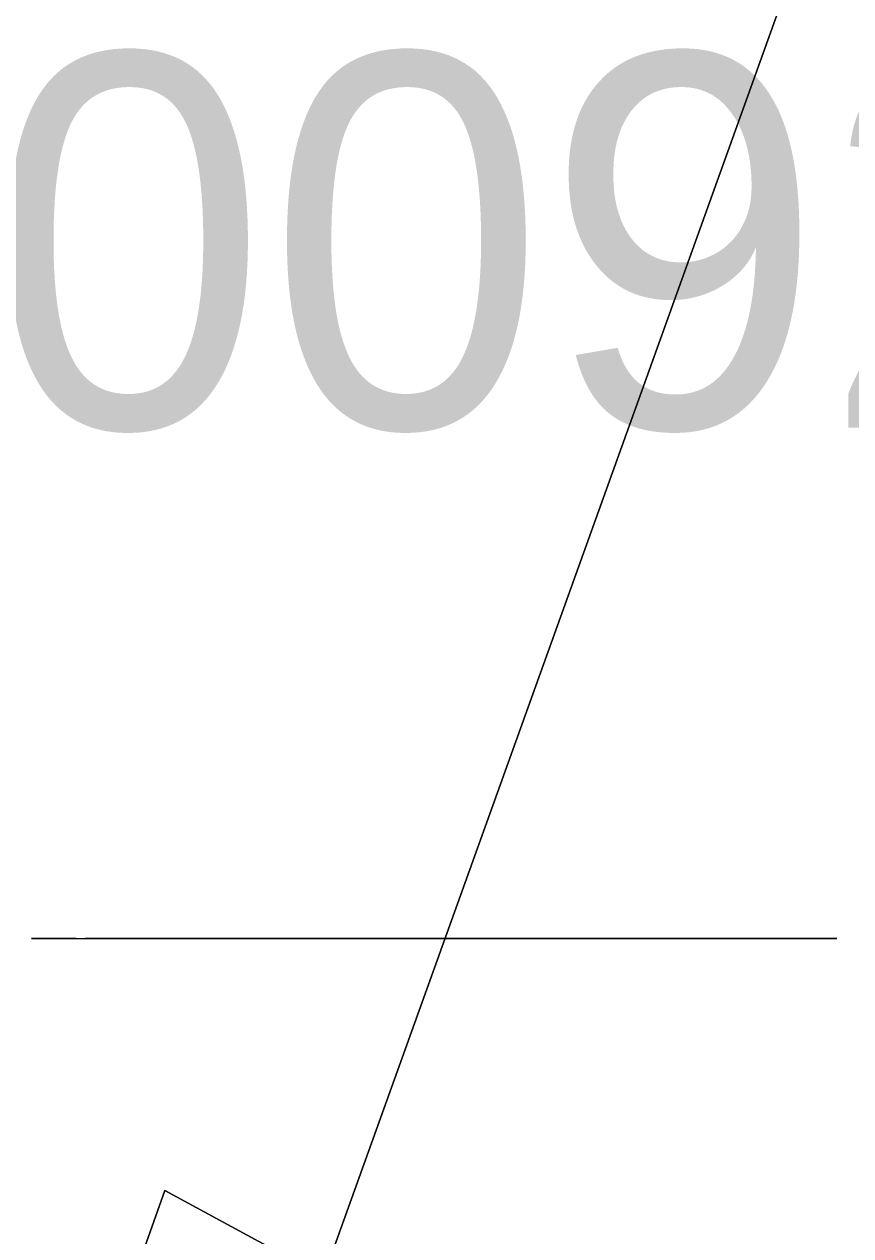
# Model space of a CAD drawing. Header units: metres. Extents: x 0 to 105485, y 0 to 425721.
# Drawn here: x 104684.298 to 104686.289, y 425182.044 to 425184.961 of the extents above; entities that cross this region are included whole.
import ezdxf
from ezdxf.enums import TextEntityAlignment as Align

# ---------------------------------------------------------------- set-up
doc = ezdxf.new("R2010")
doc.units = ezdxf.units.M
doc.header["$MEASUREMENT"] = 0
for name, color, linetype, lineweight in [('B-XX-GK-KADEMUUR-G', 150, 'Continuous', 18), ('B-XX-MO-ONDERZOEK_SONDERING-G', 90, 'Continuous', 18), ('B-XX-MO-ONDERZOEK_SONDERING-T', 90, 'Continuous', 18), ('B-XX-OG-WATER_HAVEN-G', 170, 'Continuous', 18)]:
    doc.layers.add(name, color=color, linetype=linetype, lineweight=lineweight)

msp = doc.modelspace()

# ---------------------------------------------------------------- linework, layer by layer
at = {"layer": 'B-XX-GK-KADEMUUR-G', "ltscale": 0.5}
msp.add_lwpolyline([(104656.653, 425237.635), (104645.067, 425225.027), (104633.832, 425212.744), (104630.988, 425209.689), (104630, 425208.5949), (104630, 425207.8948), (104655.534, 425235.724), (104669.156, 425226.719), (104683.563, 425217.04), (104694.868, 425209.36), (104693.117, 425204.476), (104685.019, 425181.946), (104684.636, 425182.153), (104673.2142, 425150), (104682.3119, 425150), (104686.323, 425173.241), (104687.603, 425180.661), (104686.578, 425181.02), (104695.148, 425204.934), (104695.964, 425207.146), (104696.101, 425207.506), (104697.258, 425210.559), (104683.724, 425219.219), (104669.77, 425228.608)], close=True, dxfattribs=at)
at = {"layer": 'B-XX-MO-ONDERZOEK_SONDERING-G', "color": 0, "true_color": 0xd62828}
msp.add_polyline3d([(104684.319, 425182.76, -5.29), (104684.319, 425182.76, -5.31), (104684.318, 425182.76, -5.33), (104684.318, 425182.76, -5.35), (104684.316, 425182.76, -5.37), (104684.317, 425182.76, -5.39), (104684.316, 425182.76, -5.41), (104684.315, 425182.76, -5.43), (104684.316, 425182.76, -5.45), (104684.315, 425182.76, -5.47), (104684.316, 425182.76, -5.49), (104684.319, 425182.76, -5.51), (104684.319, 425182.76, -5.53), (104684.319, 425182.76, -5.55), (104684.321, 425182.76, -5.57), (104684.323, 425182.76, -5.59), (104684.324, 425182.76, -5.61), (104684.328, 425182.76, -5.63), (104684.33, 425182.76, -5.65), (104684.328, 425182.76, -5.67), (104684.326, 425182.76, -5.69), (104684.3243, 425182.76, -5.71), (104684.3226, 425182.76, -5.73), (104684.321, 425182.76, -5.75), (104684.322, 425182.76, -5.77), (104684.325, 425182.76, -5.79), (104684.33, 425182.76, -5.81), (104684.334, 425182.76, -5.83), (104684.335, 425182.76, -5.85), (104684.337, 425182.76, -5.87), (104684.336, 425182.76, -5.89), (104684.338, 425182.76, -5.91), (104684.336, 425182.76, -5.93), (104684.334, 425182.76, -5.95), (104684.334, 425182.76, -5.97), (104684.335, 425182.76, -5.99), (104684.336, 425182.76, -6.01), (104684.341, 425182.76, -6.03), (104684.343, 425182.76, -6.05), (104684.347, 425182.76, -6.07), (104684.344, 425182.76, -6.09), (104684.336, 425182.76, -6.11), (104684.335, 425182.76, -6.129), (104684.336, 425182.76, -6.149), (104684.338, 425182.76, -6.169), (104684.338, 425182.76, -6.189), (104684.34, 425182.76, -6.209), (104684.34, 425182.76, -6.229), (104684.3386, 425182.76, -6.249), (104684.3373, 425182.76, -6.269), (104684.336, 425182.76, -6.289), (104684.338, 425182.76, -6.309), (104684.338, 425182.76, -6.329), (104684.336, 425182.76, -6.349), (104684.338, 425182.76, -6.369), (104684.339, 425182.76, -6.389), (104684.337, 425182.76, -6.409), (104684.338, 425182.76, -6.429), (104684.336, 425182.76, -6.449), (104684.336, 425182.76, -6.469), (104684.336, 425182.76, -6.489), (104684.334, 425182.76, -6.509), (104684.335, 425182.76, -6.529), (104684.334, 425182.76, -6.549), (104684.335, 425182.76, -6.569), (104684.335, 425182.76, -6.589), (104684.335, 425182.76, -6.609), (104684.334, 425182.76, -6.629), (104684.333, 425182.76, -6.649), (104684.333, 425182.76, -6.669), (104684.332, 425182.76, -6.689), (104684.33, 425182.76, -6.709), (104684.332, 425182.76, -6.729), (104684.331, 425182.76, -6.749), (104684.33, 425182.76, -6.769), (104684.331, 425182.76, -6.789), (104684.333, 425182.76, -6.809), (104684.333, 425182.76, -6.829), (104684.333, 425182.76, -6.849), (104684.333, 425182.76, -6.869), (104684.333, 425182.76, -6.889), (104684.333, 425182.76, -6.909), (104684.333, 425182.76, -6.929), (104684.335, 425182.76, -6.949), (104684.338, 425182.76, -6.969), (104684.338, 425182.76, -6.989), (104684.336, 425182.76, -7.009), (104684.334, 425182.76, -7.029), (104684.335, 425182.76, -7.049), (104684.336, 425182.76, -7.069), (104684.336, 425182.76, -7.089), (104684.335, 425182.76, -7.109), (104684.335, 425182.76, -7.129), (104684.335, 425182.76, -7.149), (104684.337, 425182.76, -7.169), (104684.336, 425182.76, -7.189), (104684.336, 425182.76, -7.209), (104684.335, 425182.76, -7.229), (104684.334, 425182.76, -7.249), (104684.333, 425182.76, -7.269), (104684.332, 425182.76, -7.289), (104684.33, 425182.76, -7.309), (104684.329, 425182.76, -7.329), (104684.33, 425182.76, -7.349), (104684.3293, 425182.76, -7.369), (104684.3286, 425182.76, -7.389), (104684.328, 425182.76, -7.409), (104684.326, 425182.76, -7.429), (104684.325, 425182.76, -7.449), (104684.328, 425182.76, -7.469), (104684.326, 425182.76, -7.489), (104684.33, 425182.76, -7.509), (104684.331, 425182.76, -7.529), (104684.33, 425182.76, -7.549), (104684.331, 425182.76, -7.569), (104684.331, 425182.76, -7.589), (104684.3303, 425182.76, -7.609), (104684.3296, 425182.76, -7.629), (104684.329, 425182.76, -7.649), (104684.329, 425182.76, -7.669), (104684.329, 425182.76, -7.689), (104684.331, 425182.76, -7.709), (104684.33, 425182.76, -7.729), (104684.33, 425182.76, -7.749), (104684.329, 425182.76, -7.769), (104684.33, 425182.76, -7.789), (104684.33, 425182.76, -7.809), (104684.332, 425182.76, -7.829), (104684.332, 425182.76, -7.849), (104684.331, 425182.76, -7.869), (104684.33, 425182.76, -7.889), (104684.329, 425182.76, -7.909), (104684.329, 425182.76, -7.929), (104684.329, 425182.76, -7.949), (104684.331, 425182.76, -7.969), (104684.333, 425182.76, -7.989), (104684.333, 425182.76, -8.009), (104684.332, 425182.76, -8.029), (104684.33, 425182.76, -8.049), (104684.332, 425182.76, -8.069), (104684.337, 425182.76, -8.089), (104684.344, 425182.76, -8.109), (104684.34, 425182.76, -8.129), (104684.341, 425182.76, -8.149), (104684.339, 425182.76, -8.169), (104684.336, 425182.76, -8.189), (104684.332, 425182.76, -8.209), (104684.331, 425182.76, -8.229), (104684.332, 425182.76, -8.249), (104684.332, 425182.76, -8.269), (104684.332, 425182.76, -8.289), (104684.332, 425182.76, -8.309), (104684.333, 425182.76, -8.329), (104684.331, 425182.76, -8.349), (104684.328, 425182.76, -8.369), (104684.326, 425182.76, -8.389), (104684.324, 425182.76, -8.409), (104684.324, 425182.76, -8.429), (104684.326, 425182.76, -8.449), (104684.3253, 425182.76, -8.469), (104684.3246, 425182.76, -8.489), (104684.324, 425182.76, -8.509), (104684.325, 425182.76, -8.529), (104684.326, 425182.76, -8.549), (104684.328, 425182.76, -8.569), (104684.329, 425182.76, -8.589), (104684.33, 425182.76, -8.609), (104684.33, 425182.76, -8.629), (104684.33, 425182.76, -8.649), (104684.33, 425182.76, -8.669), (104684.331, 425182.76, -8.689), (104684.331, 425182.76, -8.709), (104684.331, 425182.76, -8.729), (104684.333, 425182.76, -8.749), (104684.334, 425182.76, -8.769), (104684.336, 425182.76, -8.789), (104684.337, 425182.76, -8.809), (104684.341, 425182.76, -8.829), (104684.341, 425182.76, -8.849), (104684.339, 425182.76, -8.869), (104684.337, 425182.76, -8.889), (104684.335, 425182.76, -8.909), (104684.336, 425182.76, -8.929), (104684.338, 425182.76, -8.949), (104684.342, 425182.76, -8.969), (104684.348, 425182.76, -8.989), (104684.35, 425182.76, -9.009), (104684.341, 425182.76, -9.029), (104684.341, 425182.76, -9.049), (104684.34, 425182.76, -9.068), (104684.337, 425182.76, -9.088), (104684.332, 425182.76, -9.108), (104684.329, 425182.76, -9.128), (104684.328, 425182.76, -9.148), (104684.329, 425182.76, -9.168), (104684.33, 425182.76, -9.188), (104684.329, 425182.76, -9.208), (104684.328, 425182.76, -9.228), (104684.328, 425182.76, -9.248), (104684.3273, 425182.76, -9.268), (104684.3266, 425182.76, -9.288), (104684.326, 425182.76, -9.308), (104684.325, 425182.76, -9.328), (104684.326, 425182.76, -9.348), (104684.326, 425182.76, -9.368), (104684.333, 425182.76, -9.388), (104684.335, 425182.76, -9.408), (104684.334, 425182.76, -9.428), (104684.331, 425182.76, -9.448), (104684.3303, 425182.76, -9.468), (104684.3296, 425182.76, -9.488), (104684.329, 425182.76, -9.508), (104684.331, 425182.76, -9.528), (104684.329, 425182.76, -9.548), (104684.329, 425182.76, -9.568), (104684.333, 425182.76, -9.588), (104684.343, 425182.76, -9.608), (104684.3406, 425182.76, -9.628), (104684.3383, 425182.76, -9.648), (104684.336, 425182.76, -9.668), (104684.352, 425182.76, -9.688), (104684.363, 425182.76, -9.708), (104684.375, 425182.76, -9.728), (104684.404, 425182.76, -9.748), (104684.386, 425182.76, -9.768), (104684.375, 425182.76, -9.788), (104684.363, 425182.76, -9.808), (104684.356, 425182.76, -9.828), (104684.354, 425182.76, -9.848), (104684.352, 425182.76, -9.868), (104684.35, 425182.76, -9.888), (104684.392, 425182.76, -9.908), (104684.3803, 425182.76, -9.928), (104684.3802, 425182.76, -9.948), (104684.3801, 425182.76, -9.968), (104684.38, 425182.76, -9.988), (104684.388, 425182.76, -10.008), (104684.3846, 425182.76, -10.028), (104684.3813, 425182.76, -10.048), (104684.378, 425182.76, -10.068), (104684.405, 425182.76, -10.088), (104684.418, 425182.76, -10.108), (104684.423, 425182.76, -10.128), (104684.406, 425182.76, -10.148), (104684.403, 425182.76, -10.168), (104684.399, 425182.76, -10.188), (104684.389, 425182.76, -10.208), (104684.389, 425182.76, -10.228), (104684.388, 425182.76, -10.248), (104684.398, 425182.76, -10.268), (104684.388, 425182.76, -10.288), (104684.384, 425182.76, -10.307), (104684.382, 425182.76, -10.327), (104684.377, 425182.76, -10.347), (104684.398, 425182.76, -10.367), (104684.413, 425182.76, -10.387), (104684.397, 425182.76, -10.407), (104684.387, 425182.76, -10.427), (104684.377, 425182.76, -10.447), (104684.357, 425182.76, -10.467), (104684.356, 425182.76, -10.487), (104684.356, 425182.76, -10.507), (104684.378, 425182.76, -10.527), (104684.384, 425182.76, -10.547), (104684.382, 425182.76, -10.567), (104684.354, 425182.76, -10.587), (104684.344, 425182.76, -10.607), (104684.341, 425182.76, -10.627), (104684.336, 425182.76, -10.647), (104684.338, 425182.76, -10.667), (104684.336, 425182.76, -10.687), (104684.336, 425182.76, -10.707), (104684.335, 425182.76, -10.727), (104684.336, 425182.76, -10.747), (104684.336, 425182.76, -10.767), (104684.335, 425182.76, -10.787), (104684.335, 425182.76, -10.807), (104684.335, 425182.76, -10.827), (104684.335, 425182.76, -10.847), (104684.334, 425182.76, -10.867), (104684.334, 425182.76, -10.887), (104684.333, 425182.76, -10.907), (104684.334, 425182.76, -10.927), (104684.333, 425182.76, -10.947), (104684.333, 425182.76, -10.967), (104684.333, 425182.76, -10.987), (104684.333, 425182.76, -11.007), (104684.334, 425182.76, -11.027), (104684.336, 425182.76, -11.047), (104684.336, 425182.76, -11.067), (104684.336, 425182.76, -11.087), (104684.334, 425182.76, -11.107), (104684.335, 425182.76, -11.127), (104684.334, 425182.76, -11.147), (104684.333, 425182.76, -11.167), (104684.333, 425182.76, -11.187), (104684.334, 425182.76, -11.207), (104684.335, 425182.76, -11.226), (104684.335, 425182.76, -11.246), (104684.336, 425182.76, -11.266), (104684.336, 425182.76, -11.286), (104684.336, 425182.76, -11.306), (104684.337, 425182.76, -11.326), (104684.336, 425182.76, -11.346), (104684.336, 425182.76, -11.366), (104684.335, 425182.76, -11.386), (104684.334, 425182.76, -11.406), (104684.335, 425182.76, -11.426), (104684.335, 425182.76, -11.446), (104684.336, 425182.76, -11.466), (104684.338, 425182.76, -11.486), (104684.336, 425182.76, -11.506), (104684.337, 425182.76, -11.526), (104684.336, 425182.76, -11.546), (104684.336, 425182.76, -11.566), (104684.336, 425182.76, -11.586), (104684.337, 425182.76, -11.606), (104684.336, 425182.76, -11.626), (104684.335, 425182.76, -11.646), (104684.335, 425182.76, -11.666), (104684.335, 425182.76, -11.686), (104684.335, 425182.76, -11.706), (104684.337, 425182.76, -11.726), (104684.337, 425182.76, -11.746), (104684.34, 425182.76, -11.766), (104684.341, 425182.76, -11.786), (104684.341, 425182.76, -11.806), (104684.341, 425182.76, -11.826), (104684.341, 425182.76, -11.846), (104684.343, 425182.76, -11.866), (104684.347, 425182.76, -11.886), (104684.349, 425182.76, -11.905), (104684.354, 425182.76, -11.925), (104684.39, 425182.76, -11.945), (104684.399, 425182.76, -11.965), (104684.391, 425182.76, -11.985), (104684.366, 425182.76, -12.005), (104684.357, 425182.76, -12.025), (104684.357, 425182.76, -12.045), (104684.357, 425182.76, -12.065), (104684.357, 425182.76, -12.085), (104684.355, 425182.76, -12.105), (104684.356, 425182.76, -12.125), (104684.359, 425182.76, -12.145), (104684.363, 425182.76, -12.165), (104684.364, 425182.76, -12.185), (104684.367, 425182.76, -12.205), (104684.366, 425182.76, -12.225), (104684.36, 425182.76, -12.245), (104684.359, 425182.76, -12.265), (104684.358, 425182.76, -12.285), (104684.358, 425182.76, -12.305), (104684.361, 425182.76, -12.325), (104684.362, 425182.76, -12.345), (104684.36, 425182.76, -12.365), (104684.357, 425182.76, -12.385), (104684.357, 425182.76, -12.405), (104684.357, 425182.76, -12.425), (104684.358, 425182.76, -12.445), (104684.3613, 425182.76, -12.465), (104684.3646, 425182.76, -12.485), (104684.368, 425182.76, -12.504), (104684.366, 425182.76, -12.524), (104684.361, 425182.76, -12.544), (104684.364, 425182.76, -12.564), (104684.36, 425182.76, -12.584), (104684.36, 425182.76, -12.604), (104684.361, 425182.76, -12.624), (104684.357, 425182.76, -12.644), (104684.351, 425182.76, -12.664), (104684.345, 425182.76, -12.684), (104684.339, 425182.76, -12.704), (104684.337, 425182.76, -12.724), (104684.338, 425182.76, -12.744), (104684.337, 425182.76, -12.764), (104684.338, 425182.76, -12.784), (104684.338, 425182.76, -12.804), (104684.337, 425182.76, -12.824), (104684.338, 425182.76, -12.844), (104684.339, 425182.76, -12.864), (104684.339, 425182.76, -12.884), (104684.339, 425182.76, -12.904), (104684.339, 425182.76, -12.924), (104684.339, 425182.76, -12.944), (104684.344, 425182.76, -12.964), (104684.35, 425182.76, -12.984), (104684.414, 425182.76, -13.004), (104684.6, 425182.76, -13.024), (104684.773, 425182.76, -13.043), (104684.826, 425182.76, -13.063), (104684.907, 425182.76, -13.083), (104684.954, 425182.76, -13.103), (104684.996, 425182.76, -13.123), (104685.006, 425182.76, -13.143), (104685.02, 425182.76, -13.163), (104685.038, 425182.76, -13.183), (104685.058, 425182.76, -13.203), (104685.069, 425182.76, -13.223), (104685.1, 425182.76, -13.243), (104685.151, 425182.76, -13.263), (104685.203, 425182.76, -13.283), (104685.223, 425182.76, -13.303), (104685.244, 425182.76, -13.323), (104685.264, 425182.76, -13.343), (104685.275, 425182.76, -13.363), (104685.288, 425182.76, -13.383), (104685.314, 425182.76, -13.403), (104685.329, 425182.76, -13.423), (104685.371, 425182.76, -13.443), (104685.404, 425182.76, -13.463), (104685.422, 425182.76, -13.483), (104685.4227, 425182.76, -13.503), (104685.4233, 425182.76, -13.523), (104685.424, 425182.76, -13.542), (104685.445, 425182.76, -13.562), (104685.444, 425182.76, -13.582), (104685.459, 425182.76, -13.603), (104685.476, 425182.76, -13.623), (104685.499, 425182.76, -13.643), (104685.534, 425182.76, -13.663), (104685.538, 425182.76, -13.683), (104685.554, 425182.76, -13.703), (104685.566, 425182.76, -13.723), (104685.585, 425182.76, -13.743), (104685.588, 425182.76, -13.762), (104685.571, 425182.76, -13.782), (104685.55, 425182.76, -13.802), (104685.543, 425182.76, -13.822), (104685.516, 425182.76, -13.842), (104685.508, 425182.76, -13.862), (104685.489, 425182.76, -13.882), (104685.441, 425182.76, -13.902), (104685.365, 425182.76, -13.922), (104685.343, 425182.76, -13.942), (104685.29, 425182.76, -13.962), (104685.237, 425182.76, -13.982), (104685.192, 425182.76, -14.002), (104685.17, 425182.76, -14.022), (104685.128, 425182.76, -14.042), (104685.09, 425182.76, -14.062), (104685.045, 425182.76, -14.082), (104685.019, 425182.76, -14.102), (104684.968, 425182.76, -14.122), (104684.917, 425182.76, -14.142), (104684.864, 425182.76, -14.162), (104684.842, 425182.76, -14.182), (104684.801, 425182.76, -14.202), (104684.7973, 425182.76, -14.222), (104684.7936, 425182.76, -14.241), (104684.79, 425182.76, -14.261), (104684.904, 425182.76, -14.281), (104685, 425182.76, -14.301), (104685.019, 425182.76, -14.321), (104685.001, 425182.76, -14.341), (104684.992, 425182.76, -14.361), (104684.993, 425182.76, -14.381), (104685.008, 425182.76, -14.401), (104685.025, 425182.76, -14.421), (104685.042, 425182.76, -14.441), (104685.067, 425182.76, -14.461), (104685.092, 425182.76, -14.481), (104685.076, 425182.76, -14.501), (104685.108, 425182.76, -14.521), (104685.134, 425182.76, -14.541), (104685.169, 425182.76, -14.561), (104685.189, 425182.76, -14.581), (104685.232, 425182.76, -14.601), (104685.282, 425182.76, -14.621), (104685.355, 425182.76, -14.641), (104685.434, 425182.76, -14.66), (104685.467, 425182.76, -14.68), (104685.51, 425182.76, -14.7), (104685.525, 425182.76, -14.72), (104685.515, 425182.76, -14.74), (104685.503, 425182.76, -14.76), (104685.48, 425182.76, -14.78), (104685.449, 425182.76, -14.8), (104685.42, 425182.76, -14.82), (104685.42, 425182.76, -14.84), (104685.428, 425182.76, -14.86), (104685.491, 425182.76, -14.88), (104685.57, 425182.76, -14.9), (104685.618, 425182.76, -14.92), (104685.641, 425182.76, -14.94), (104685.65, 425182.76, -14.96), (104685.685, 425182.76, -14.98), (104685.723, 425182.76, -15), (104685.756, 425182.76, -15.02), (104685.75, 425182.76, -15.04), (104685.73, 425182.76, -15.06), (104685.693, 425182.76, -15.079), (104685.655, 425182.76, -15.099), (104685.632, 425182.76, -15.119), (104685.579, 425182.76, -15.139), (104685.5, 425182.76, -15.159), (104685.427, 425182.76, -15.179), (104685.395, 425182.76, -15.199), (104685.34, 425182.76, -15.219), (104685.297, 425182.76, -15.239), (104685.25, 425182.76, -15.259), (104685.204, 425182.76, -15.279), (104685.192, 425182.76, -15.299), (104685.182, 425182.76, -15.319), (104685.19, 425182.76, -15.339), (104685.201, 425182.76, -15.359), (104685.179, 425182.76, -15.379), (104685.166, 425182.76, -15.399), (104685.153, 425182.76, -15.419), (104685.155, 425182.76, -15.439), (104685.141, 425182.76, -15.458), (104685.138, 425182.76, -15.478), (104685.156, 425182.76, -15.498), (104685.147, 425182.76, -15.518), (104685.195, 425182.76, -15.538), (104685.205, 425182.76, -15.558), (104685.205, 425182.76, -15.578), (104685.232, 425182.76, -15.598), (104685.345, 425182.76, -15.618), (104685.521, 425182.76, -15.638), (104685.656, 425182.76, -15.658), (104685.693, 425182.76, -15.678), (104685.725, 425182.76, -15.698), (104685.758, 425182.76, -15.718), (104685.79, 425182.76, -15.738), (104685.792, 425182.76, -15.758), (104685.784, 425182.76, -15.778), (104685.728, 425182.76, -15.798), (104685.646, 425182.76, -15.817), (104685.606, 425182.76, -15.837), (104685.551, 425182.76, -15.857), (104685.557, 425182.76, -15.877), (104685.598, 425182.76, -15.897), (104685.64, 425182.76, -15.917), (104685.666, 425182.76, -15.937), (104685.702, 425182.76, -15.957), (104685.712, 425182.76, -15.977), (104685.641, 425182.76, -15.997), (104685.601, 425182.76, -16.017), (104685.51, 425182.76, -16.037), (104685.429, 425182.76, -16.057), (104685.348, 425182.76, -16.077), (104685.313, 425182.76, -16.097), (104685.263, 425182.76, -16.117), (104685.232, 425182.76, -16.137), (104685.224, 425182.76, -16.156), (104685.228, 425182.76, -16.176), (104685.258, 425182.76, -16.196), (104685.324, 425182.76, -16.216), (104685.38, 425182.76, -16.236), (104685.371, 425182.76, -16.256), (104685.355, 425182.76, -16.276), (104685.329, 425182.76, -16.296), (104685.332, 425182.76, -16.316), (104685.358, 425182.76, -16.336), (104685.403, 425182.76, -16.356), (104685.427, 425182.76, -16.376), (104685.431, 425182.76, -16.396), (104685.395, 425182.76, -16.416), (104685.383, 425182.76, -16.436), (104685.404, 425182.76, -16.456), (104685.425, 425182.76, -16.475), (104685.395, 425182.76, -16.495), (104685.392, 425182.76, -16.515), (104685.401, 425182.76, -16.535), (104685.437, 425182.76, -16.555), (104685.502, 425182.76, -16.575), (104685.551, 425182.76, -16.595), (104685.568, 425182.76, -16.615), (104685.606, 425182.76, -16.635), (104685.623, 425182.76, -16.655), (104685.598, 425182.76, -16.675), (104685.58, 425182.76, -16.695), (104685.593, 425182.76, -16.715), (104685.637, 425182.76, -16.735), (104685.647, 425182.76, -16.755), (104685.572, 425182.76, -16.775), (104685.541, 425182.76, -16.794), (104685.509, 425182.76, -16.814), (104685.524, 425182.76, -16.834), (104685.568, 425182.76, -16.854), (104685.591, 425182.76, -16.874), (104685.615, 425182.76, -16.894), (104685.572, 425182.76, -16.914), (104685.51, 425182.76, -16.934), (104685.488, 425182.76, -16.954), (104685.485, 425182.76, -16.974), (104685.534, 425182.76, -16.994), (104685.625, 425182.76, -17.014), (104685.721, 425182.76, -17.034), (104685.769, 425182.76, -17.054), (104685.876, 425182.76, -17.074), (104685.927, 425182.76, -17.094), (104686.025, 425182.76, -17.113), (104686.091, 425182.76, -17.133), (104686.179, 425182.76, -17.153), (104686.24, 425182.76, -17.173), (104686.248, 425182.76, -17.193), (104686.253, 425182.76, -17.213), (104686.255, 425182.76, -17.233), (104686.178, 425182.76, -17.253), (104685.997, 425182.76, -17.273), (104685.803, 425182.76, -17.293), (104685.734, 425182.76, -17.313), (104685.618, 425182.76, -17.333), (104685.463, 425182.76, -17.353), (104685.34, 425182.76, -17.373), (104685.293, 425182.76, -17.393), (104685.219, 425182.76, -17.412), (104685.165, 425182.76, -17.432), (104685.131, 425182.76, -17.452), (104685.095, 425182.76, -17.472), (104685.078, 425182.76, -17.492), (104685.0586, 425182.76, -17.512), (104685.0393, 425182.76, -17.532), (104685.02, 425182.76, -17.552), (104685.01, 425182.76, -17.572), (104685.005, 425182.76, -17.592), (104685.014, 425182.76, -17.612), (104685.024, 425182.76, -17.632), (104685.064, 425182.76, -17.652), (104685.131, 425182.76, -17.672), (104685.186, 425182.76, -17.691), (104685.186, 425182.76, -17.711), (104685.159, 425182.76, -17.731), (104685.152, 425182.76, -17.751), (104685.158, 425182.76, -17.771), (104685.168, 425182.76, -17.791), (104685.171, 425182.76, -17.811), (104685.169, 425182.76, -17.831), (104685.171, 425182.76, -17.851), (104685.203, 425182.76, -17.871), (104685.276, 425182.76, -17.891), (104685.377, 425182.76, -17.911), (104685.434, 425182.76, -17.931), (104685.531, 425182.76, -17.951), (104685.571, 425182.76, -17.97), (104685.546, 425182.76, -17.99), (104685.442, 425182.76, -18.01), (104685.374, 425182.76, -18.03), (104685.241, 425182.76, -18.05), (104685.147, 425182.76, -18.07), (104685.092, 425182.76, -18.09), (104685.072, 425182.76, -18.11), (104685.038, 425182.76, -18.13), (104685.004, 425182.76, -18.15), (104684.977, 425182.76, -18.17), (104684.961, 425182.76, -18.19), (104684.946, 425182.76, -18.209), (104684.938, 425182.76, -18.229), (104684.92, 425182.76, -18.249), (104684.902, 425182.76, -18.269), (104684.859, 425182.76, -18.289), (104684.803, 425182.76, -18.309), (104684.732, 425182.76, -18.329), (104684.662, 425182.76, -18.349), (104684.621, 425182.76, -18.369), (104684.535, 425182.76, -18.389), (104684.457, 425182.76, -18.409), (104684.4529, 425182.76, -18.429), (104684.4488, 425182.76, -18.448), (104684.4447, 425182.76, -18.468), (104684.457, 425182.76, -18.488), (104684.4693, 425182.76, -18.508), (104684.513, 425182.76, -18.528), (104684.622, 425182.76, -18.548), (104684.704, 425182.76, -18.568), (104684.846, 425182.76, -18.588), (104684.976, 425182.76, -18.608), (104685.028, 425182.76, -18.628), (104685.055, 425182.76, -18.648), (104684.989, 425182.76, -18.667), (104684.889, 425182.76, -18.687), (104684.841, 425182.76, -18.707), (104684.787, 425182.76, -18.727), (104684.729, 425182.76, -18.747), (104684.707, 425182.76, -18.767), (104684.717, 425182.76, -18.787), (104684.631, 425182.76, -18.807), (104684.613, 425182.76, -18.827), (104684.6113, 425182.76, -18.847), (104684.6096, 425182.76, -18.866), (104684.608, 425182.76, -18.886), (104684.631, 425182.76, -18.906), (104684.662, 425182.76, -18.926), (104684.695, 425182.76, -18.946), (104684.695, 425182.76, -18.966), (104684.693, 425182.76, -18.986), (104684.678, 425182.76, -19.006), (104684.64, 425182.76, -19.026), (104684.633, 425182.76, -19.045), (104684.64, 425182.76, -19.065), (104684.67, 425182.76, -19.085), (104684.712, 425182.76, -19.105), (104684.726, 425182.76, -19.125), (104684.758, 425182.76, -19.145), (104684.77, 425182.76, -19.165), (104684.766, 425182.76, -19.185), (104684.78, 425182.76, -19.205), (104684.826, 425182.76, -19.225), (104684.835, 425182.76, -19.244), (104684.829, 425182.76, -19.264), (104684.849, 425182.76, -19.284), (104684.879, 425182.76, -19.304), (104684.876, 425182.76, -19.324), (104684.886, 425182.76, -19.344), (104684.88, 425182.76, -19.364), (104684.884, 425182.76, -19.384), (104684.8715, 425182.76, -19.404), (104684.8591, 425182.76, -19.423), (104684.8466, 425182.76, -19.443), (104684.852, 425182.76, -19.463), (104684.84, 425182.76, -19.483), (104684.835, 425182.76, -19.503), (104684.83, 425182.76, -19.523), (104684.827, 425182.76, -19.543), (104684.827, 425182.76, -19.563), (104684.821, 425182.76, -19.582), (104684.826, 425182.76, -19.602), (104684.838, 425182.76, -19.622), (104684.88, 425182.76, -19.642), (104684.927, 425182.76, -19.662), (104685.006, 425182.76, -19.682), (104685.061, 425182.76, -19.702), (104685.203, 425182.76, -19.722), (104685.325, 425182.76, -19.742), (104685.32, 425182.76, -19.761), (104685.24, 425182.76, -19.781), (104684.987, 425182.76, -19.801), (104684.756, 425182.76, -19.821), (104684.73, 425182.76, -19.841), (104684.704, 425182.76, -19.861), (104684.678, 425182.76, -19.881), (104684.664, 425182.76, -19.901), (104684.6553, 425182.76, -19.92), (104684.6466, 425182.76, -19.94), (104684.638, 425182.76, -19.96), (104684.683, 425182.76, -19.98), (104684.741, 425182.76, -20), (104684.753, 425182.76, -20.02), (104684.754, 425182.76, -20.04), (104684.744, 425182.76, -20.06), (104684.724, 425182.76, -20.079), (104684.774, 425182.76, -20.099), (104684.762, 425182.76, -20.119), (104684.738, 425182.76, -20.139), (104684.728, 425182.76, -20.159), (104684.697, 425182.76, -20.179), (104684.683, 425182.76, -20.199), (104684.669, 425182.76, -20.218), (104684.655, 425182.76, -20.238), (104684.658, 425182.76, -20.258), (104684.787, 425182.76, -20.278), (104685.027, 425182.76, -20.298), (104685.161, 425182.76, -20.318), (104685.195, 425182.76, -20.338), (104685.168, 425182.76, -20.357), (104685.137, 425182.76, -20.377), (104685.061, 425182.76, -20.397), (104685.061, 425182.76, -20.417), (104685.061, 425182.76, -20.437), (104685.061, 425182.76, -20.457), (104685.058, 425182.76, -20.477), (104685.054, 425182.76, -20.496), (104685.025, 425182.76, -20.516), (104685.0336, 425182.76, -20.536), (104685.0423, 425182.76, -20.556), (104685.051, 425182.76, -20.576), (104685.227, 425182.76, -20.596), (104685.349, 425182.76, -20.616), (104685.365, 425182.76, -20.635), (104685.292, 425182.76, -20.655), (104685.244, 425182.76, -20.675), (104685.233, 425182.76, -20.695), (104685.181, 425182.76, -20.715), (104685.145, 425182.76, -20.735), (104685.134, 425182.76, -20.754), (104685.166, 425182.76, -20.774), (104685.279, 425182.76, -20.794), (104685.463, 425182.76, -20.814), (104685.503, 425182.76, -20.834), (104685.513, 425182.76, -20.854), (104685.497, 425182.76, -20.873), (104685.5, 425182.76, -20.893), (104685.508, 425182.76, -20.913), (104685.501, 425182.76, -20.933), (104685.49, 425182.76, -20.953), (104685.448, 425182.76, -20.973), (104685.48, 425182.76, -20.992), (104685.405, 425182.76, -21.012), (104685.351, 425182.76, -21.032), (104685.277, 425182.76, -21.052), (104685.276, 425182.76, -21.072), (104685.231, 425182.76, -21.092), (104685.105, 425182.76, -21.111), (104684.952, 425182.76, -21.131), (104684.874, 425182.76, -21.151), (104684.8273, 425182.76, -21.171), (104684.8227, 425182.76, -21.191), (104684.8181, 425182.76, -21.211), (104684.8135, 425182.76, -21.23), (104684.83, 425182.76, -21.25), (104684.923, 425182.76, -21.27), (104684.959, 425182.76, -21.29), (104684.935, 425182.76, -21.31), (104684.877, 425182.76, -21.33), (104684.792, 425182.76, -21.349), (104684.746, 425182.76, -21.369), (104684.727, 425182.76, -21.389), (104684.723, 425182.76, -21.409), (104684.719, 425182.76, -21.429), (104684.715, 425182.76, -21.448), (104684.685, 425182.76, -21.468), (104684.662, 425182.76, -21.488), (104684.636, 425182.76, -21.508), (104684.61, 425182.76, -21.528), (104684.591, 425182.76, -21.547), (104684.579, 425182.76, -21.567), (104684.564, 425182.76, -21.587), (104684.558, 425182.76, -21.607), (104684.555, 425182.76, -21.627), (104684.552, 425182.76, -21.646), (104684.549, 425182.76, -21.666), (104684.551, 425182.76, -21.686), (104684.566, 425182.76, -21.706), (104684.564, 425182.76, -21.726), (104684.553, 425182.76, -21.745), (104684.54, 425182.76, -21.765), (104684.517, 425182.76, -21.785), (104684.492, 425182.76, -21.805), (104684.4866, 425182.76, -21.825), (104684.4813, 425182.76, -21.844), (104684.476, 425182.76, -21.864), (104684.478, 425182.76, -21.884), (104684.478, 425182.76, -21.904), (104684.484, 425182.76, -21.924), (104684.499, 425182.76, -21.943), (104684.539, 425182.76, -21.963), (104684.579, 425182.76, -21.983), (104684.675, 425182.76, -22.003), (104684.737, 425182.76, -22.023), (104684.754, 425182.76, -22.042), (104684.756, 425182.76, -22.062), (104684.77, 425182.76, -22.082), (104684.785, 425182.76, -22.102), (104684.784, 425182.76, -22.122), (104684.73, 425182.76, -22.141), (104684.575, 425182.76, -22.161), (104684.5492, 425182.76, -22.181), (104684.5465, 425182.76, -22.201), (104684.5438, 425182.76, -22.221), (104684.5411, 425182.76, -22.24), (104684.55, 425182.76, -22.26), (104684.553, 425182.76, -22.28), (104684.553, 425182.76, -22.3), (104684.557, 425182.76, -22.319), (104684.658, 425182.76, -22.339), (104684.742, 425182.76, -22.359), (104684.765, 425182.76, -22.379)], dxfattribs=at)
at = {"layer": 'B-XX-OG-WATER_HAVEN-G', "ltscale": 0.5}
msp.add_lwpolyline([(104630, 425150), (104673.2142, 425150), (104684.636, 425182.153), (104685.019, 425181.946), (104693.117, 425204.476), (104694.868, 425209.36), (104683.563, 425217.04), (104669.156, 425226.719), (104655.534, 425235.724), (104630, 425207.8948)], close=True, dxfattribs=at)

# ---------------------------------------------------------------- texts
at = {"layer": 'B-XX-MO-ONDERZOEK_SONDERING-T', "color": 10, "lineweight": 18}
msp.add_text('CPT000000092015', height=0.9, dxfattribs=at).set_placement((104683.68, 425184.44), align=Align.MIDDLE_CENTER)

doc.saveas('drawing.dxf')
